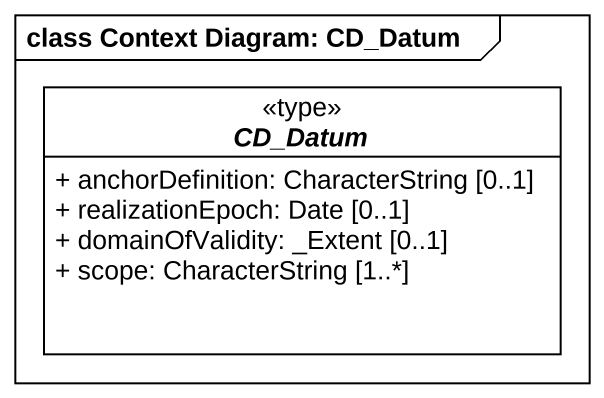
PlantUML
@startuml
mainframe class Context Diagram: CD_Datum
hide circle
hide empty members
skinparam classAttributeIconSize 0
abstract class CD_Datum <<type>> {
  + anchorDefinition: CharacterString [0..1]
  + realizationEpoch: Date [0..1]
  + domainOfValidity: _Extent [0..1]
  + scope: CharacterString [1..*]
}
@enduml
